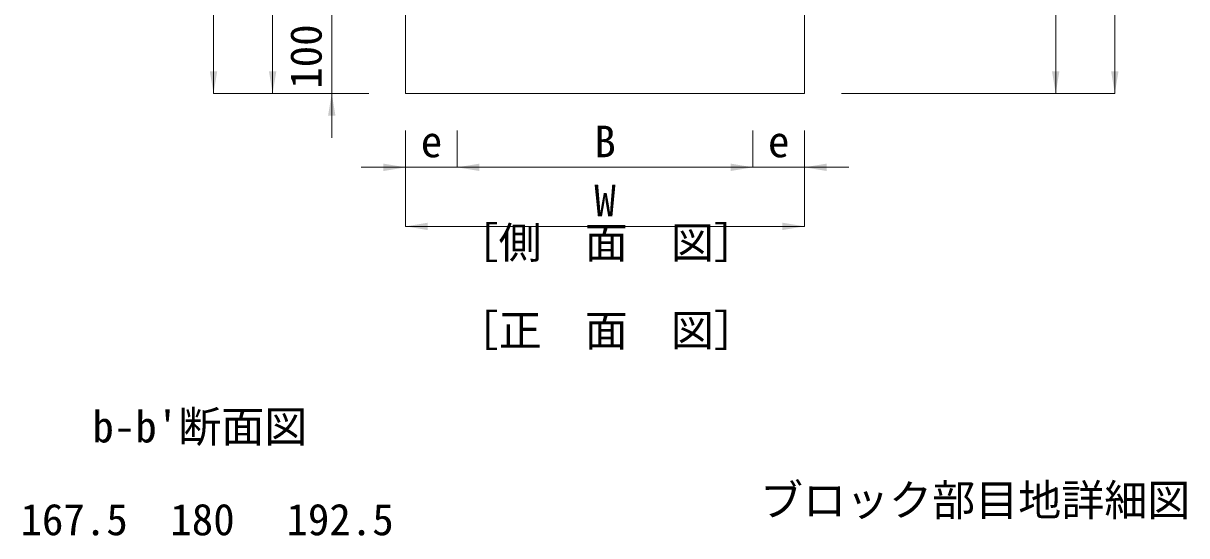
# Model space of a CAD drawing. Units: millimetres at full size; details may follow other scales. Extents: x 50430 to 101606, y 69050 to 91573.
# Drawn here: x 93114 to 94689, y 85947 to 86642 of the extents above; entities that cross this region are included whole.
import ezdxf
from ezdxf.enums import TextEntityAlignment as Align

# ---------------------------------------------------------------- set-up
doc = ezdxf.new("R2010")
doc.units = ezdxf.units.MM
doc.header["$LTSCALE"] = 50
doc.layers.add('寸法線', color=7, linetype='Continuous', lineweight=13)
doc.layers.add('本体', color=2, linetype='Continuous', lineweight=9)
doc.layers.add('文字', color=7, linetype='Continuous')
doc.styles.add('ＭＳ ゴシック', font='')
doc.styles.get('ＭＳ ゴシック').set_extended_font_data('MS Gothic')

# ---------------------------------------------------------------- blocks, each defined once
blk = doc.blocks.new('filled_arrow')
at = {"color": 0, "linetype": 'Continuous', "lineweight": -2}
blk.add_solid([(7.5, 1.25), (0, 0), (7.5, -1.25)], dxfattribs=at)

msp = doc.modelspace()

# ---------------------------------------------------------------- linework, layer by layer
at = {"layer": '寸法線'}
for p, q in [((94592.02, 86546.52), (94592.02, 87329.5)), ((93372.03, 86546.52), (93372.03, 87296.52)), ((94512.03, 86546.52), (94512.03, 87196.52)), ((93452.03, 86796.52), (93452.03, 86546.52)), ((93532.03, 86486.52), (93532.03, 86706.52)), ((93582.03, 86546.52), (93372.03, 86546.52)), ((93582.03, 86546.52), (93452.03, 86546.52)), ((93582.03, 86546.52), (93532.03, 86546.52)), ((94222.03, 86546.52), (94592.02, 86546.52)), ((94222.03, 86546.52), (94512.03, 86546.52)), ((93632.03, 86496.52), (93632.03, 86446.52)), ((93632.03, 86496.52), (93632.03, 86366.52)), ((93702.03, 86496.52), (93702.03, 86446.52)), ((93702.03, 86496.52), (93702.03, 86446.52)), ((94102.03, 86496.52), (94102.03, 86446.52)), ((94102.03, 86496.52), (94102.03, 86446.52)), ((94172.03, 86496.52), (94172.03, 86446.52)), ((94172.03, 86496.52), (94172.03, 86366.52)), ((93572.03, 86446.52), (93762.03, 86446.52)), ((93702.03, 86446.52), (94102.03, 86446.52)), ((94042.03, 86446.52), (94232.03, 86446.52)), ((93632.03, 86366.52), (94172.03, 86366.52))]:
    msp.add_line(p, q, dxfattribs=at)
at = {"layer": '本体', "lineweight": 20}
for p, q in [((94172.03, 87329.52), (94172.03, 86546.52)), ((93632.03, 87293.54), (93632.03, 86546.52)), ((93632.03, 86546.52), (94172.03, 86546.52))]:
    msp.add_line(p, q, dxfattribs=at)

# ---------------------------------------------------------------- block references
at = {"layer": '寸法線', "xscale": 4, "yscale": 4}
for p, rotation in [((93372.03, 86546.52), 90), ((93452.03, 86546.52), 90), ((94512.03, 86546.52), 90), ((94592.02, 86546.52), 90), ((93532.03, 86546.52), 270), ((93632.03, 86446.52), 180), ((94102.03, 86446.52), 180), ((94102.03, 86446.52), 180), ((94172.03, 86366.52), 180)]:
    msp.add_blockref('filled_arrow', p, dxfattribs=dict(at, rotation=rotation))
for p in [(93702.03, 86446.52), (93702.03, 86446.52), (94172.03, 86446.52), (93632.03, 86366.52)]:
    msp.add_blockref('filled_arrow', p, dxfattribs=at)

# ---------------------------------------------------------------- texts
at = {"layer": '寸法線', "style": 'ＭＳ ゴシック'}
msp.add_text('100', height=42.72, rotation=90, dxfattribs=at).set_placement((93497.03, 86596.52), align=Align.MIDDLE_CENTER)
for s, p in [('B', (93902.03, 86481.52)), ('e', (93667.03, 86481.52)), ('e', (94137.03, 86481.52)), ('W', (93902.03, 86401.52)), ('167.5', (93183.32, 85969.52)), ('180', (93357.07, 85969.52)), ('192.5', (93543.32, 85969.52))]:
    msp.add_text(s, height=42.72, dxfattribs=at).set_placement(p, align=Align.MIDDLE_CENTER)
at = {"layer": '文字', "style": 'ＭＳ ゴシック'}
for s, p in [('［側\u3000面\u3000図］', (93699.64, 86310.36)), ('［正\u3000面\u3000図］', (93699.64, 86191.46)), ("b-b'断面図", (93207.99, 86061.15)), ('ブロック部目地詳細図', (94111.67, 85961.54))]:
    msp.add_text(s, height=42.72, dxfattribs=at).set_placement(p, align=Align.BOTTOM_LEFT)

doc.saveas('drawing.dxf')
